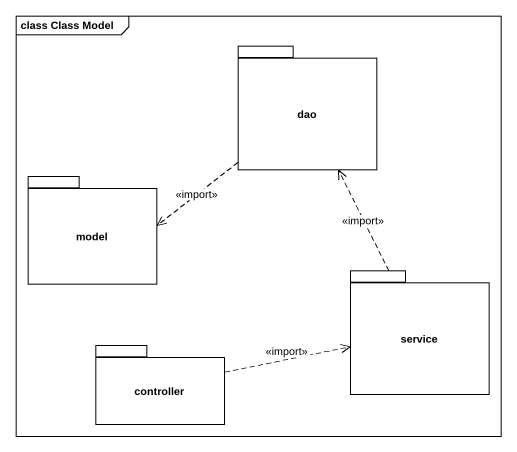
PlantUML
@startuml
mainframe class Class Model
package dao {
}
package model {
}
package service {
}
package controller {
}
dao .left.> model : <<import>>
service .up.> dao : <<import>>
controller .right.> service : <<import>>
@enduml
